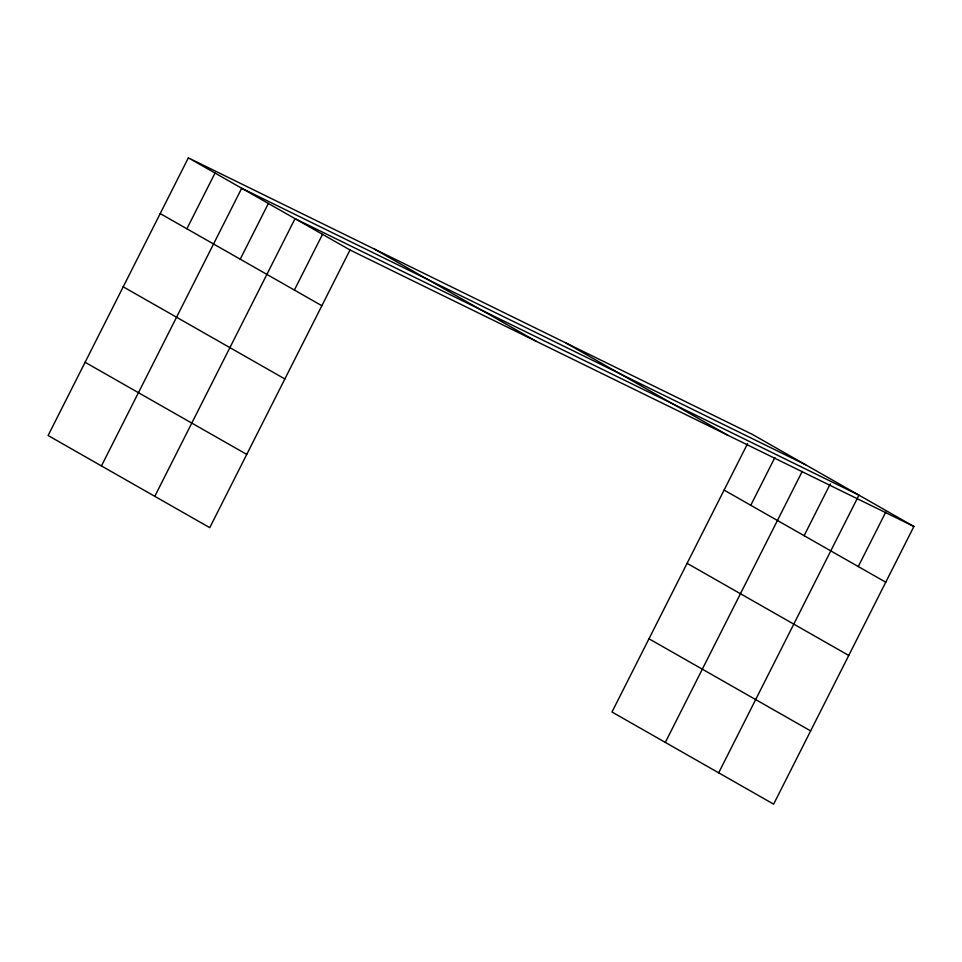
<?xml version="1.0" encoding="UTF-8"?>
<svg xmlns="http://www.w3.org/2000/svg" width="962" height="962" viewBox="0 0 962 962"><rect width="100%" height="100%" fill="white"/><g stroke="black" fill="none" stroke-linecap="round" stroke-linejoin="round"><path stroke-width="1.44" d="M188.36 157.852L48.1 435.521L209.752 527.657L350.012 249.988L188.36 157.852L752.248 434.343L913.9 526.479L773.64 804.148L611.988 712.012L747.558 443.638M186.881 228.788L215.031 173.052M101.443 465.921L241.702 188.263L805.591 464.754M240.223 259.199L268.374 203.463M154.798 496.332L295.045 218.663L858.934 495.153L718.674 772.823M294.372 290.055L322.535 234.331M750.769 505.29L774.891 457.515M665.331 742.411L802.236 471.392M804.112 535.69L830.254 483.934M858.26 566.558L885.749 512.145M350.012 249.988L913.9 526.479M566.161 343.109L727.813 435.233M374.446 249.098L536.099 341.233M724.097 490.079L885.749 582.214M160.209 213.588L321.861 305.724M687.096 563.323L848.749 655.447M123.208 286.82L284.86 378.956M648.977 638.78L810.641 730.904M85.089 362.277L246.753 454.413"/></g></svg>
